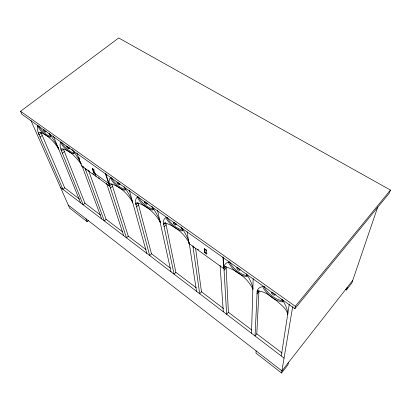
<?xml version="1.0" encoding="UTF-8"?>
<svg xmlns="http://www.w3.org/2000/svg" width="411" height="411" viewBox="0 0 411 411"><rect width="100%" height="100%" fill="white"/><g stroke="black" fill="none" stroke-linecap="round" stroke-linejoin="round"><path stroke-width="0.62" d="M251.506 333.28L253.171 278.581M287.695 314.384L287.679 312.776A41.603 14.611 41.6 0 0 283.292 301.248L281.925 299.203L282.794 301.376L282.336 301.982C274.44 300.523 266.549 294.363 262.932 287.207L263.271 286.642L262.968 286.621A43.232 15.207 40 0 0 257.219 290.793L255.031 335.967L256.798 333.845L258.971 290.634M256.11 350.876L255.991 353.121L281.561 373.024L287.89 364.917L288.301 362.743M166.892 217.362L166.224 217.481L166.152 218.174C169.342 224.118 175.317 229.153 181.826 230.987L182.51 230.689L182.638 229.934L181.688 227.997M252.816 288.923L252.981 287.726M281.268 355.998L289.246 304.361M281.561 373.024L292.637 306.837M294.893 308.702L295.314 306.308L390.45 190.067L118.707 37.976L20.55 111.289L21.922 114.304L294.893 308.702L389.392 193.026L390.45 190.067M287.695 314.091L287.947 312.91M345.338 289.308L346.406 290.017L347.285 287.351M377.724 207.041L351.816 283.087L346.406 290.017M229.78 262.136L228.896 262.141L228.655 262.757C232.174 269.411 239.438 275.632 246.949 276.711L247.283 276.048L246.312 273.849L247.705 275.879A39.954 13.876 43.2 0 1 252.667 287.551L252.847 289.226M352.736 280.384L281.915 370.907L68.308 205.104M258.195 290.608L256.962 292.031L257.538 291.019C264.91 290.829 270.921 296.855 276.685 300.775C280.79 304.7 286.395 308.384 287.721 314.23M256.875 293.968L258.925 291.61M226.05 266.472L228.413 312.268L226.636 314.297L223.317 257.337M38.012 125.602L37.642 126.018A34.108 9.689 49.3 0 0 38.439 133.19L62.934 189.348L64.712 187.837L40.833 132.208M224.072 270.233L226.127 267.998M195.585 248.285L201.467 291.789L199.679 293.726L192.882 245.788M187.128 231.722L188.916 243.487L223.63 268.558L225.608 266.415M206.666 254.034L206.271 250.284L204.359 248.917L204.776 252.673L206.666 254.034L206.985 253.695L205.099 252.339L204.688 248.578M204.776 252.673L205.099 252.339M206.271 250.284L206.594 249.945M188.916 243.487L189.24 243.158C184.364 233.756 174.911 225.629 164.641 222.87L163.686 223.409L163.583 224.642L165.664 222.618L175.857 272.318L174.064 274.173L163.424 223.224A38.238 13.034 44.5 0 1 166.023 217.522L166.224 217.486M193.18 247.884L194.002 247.037M160.146 222.161C155.337 213.319 146.578 205.161 136.678 202.767L135.887 203.388L135.907 204.673L137.993 202.746L151.479 253.793L149.691 255.565L135.64 203.209A37.108 12.315 45.8 0 1 137.408 197.126L138.153 196.9M164.04 226.805L166.106 224.786M76.898 153.139L81.691 166.049L109.413 186.065L111.807 183.943L128.253 236.14L126.465 237.841L105.935 173.971M136.509 206.887L138.579 204.966M88.684 170.817L106.095 219.299L104.312 220.928L85.139 168.459M30.943 120.5L69.608 208.053L87.111 221.673L88.488 220.435M110.456 188.038L112.522 186.204M81.044 163.886C76.05 157.608 69.778 149.758 61.465 148.674L61.075 149.496L61.398 150.904L63.464 149.224L84.938 203.214L83.156 204.781L60.864 149.347A34.694 10.296 48.6 0 1 60.612 142.391L61.064 142.016M108.545 183.388L93.651 172.661L93.975 172.389L92.742 168.854M96.092 176.447L93.734 169.63L94.057 169.353M85.765 170.175L87.004 169.127M81.691 166.049L81.933 165.628M62.333 153.221L64.388 151.546M40.067 137.11L42.107 135.512M41.095 133.164L39.04 134.772L38.639 133.339L38.917 132.465L39.867 132.219C47.835 135.06 54.35 141.733 58.629 148.905M111.021 177.583L110.384 177.865A36.163 11.616 46.9 0 0 109.362 184.282L109.732 185.782L108.704 185.042M247.766 275.796C240.255 274.743 232.975 268.522 229.477 261.869M283.143 301.016C275.252 299.583 267.345 293.423 263.744 286.267M228.896 262.146L228.629 262.146A41.244 14.493 41.6 0 0 224.052 266.898L223.954 268.208L224.349 267.109L225.69 266.775C236.746 270.356 247.864 278.437 252.852 289.067M125.668 189.517C119.632 188.14 114.474 183.085 111.422 177.824M263.276 286.637L264.283 286.703M153.334 209.256C147.066 207.673 141.523 202.623 138.404 197.033M182.643 230.17C176.134 228.357 170.154 223.322 166.979 217.378M50.594 136.534C45.595 134.716 41.48 130.59 38.757 126.095M73.995 153.246C68.843 151.305 64.465 147.148 61.707 142.427M92.547 168.69L93.467 169.296M20.55 111.289L295.314 306.308M93.734 169.63L92.213 168.541L93.651 172.661M93.975 172.389L94.977 173.108M82.524 166.147L84.065 167.262M88.17 170.226L89.197 170.966M92.794 173.56L94.33 174.67M98.44 177.634L99.467 178.374M197.527 249.143L198.564 249.888M64.712 187.837L79.4 199.006M84.938 203.214L100.474 215.025M106.095 219.299L122.447 231.727M128.253 236.14L146.059 249.672M151.479 253.793L170.293 268.095M175.857 272.318L196.253 287.823M201.467 291.789L223.563 308.584M228.413 312.268L251.753 330.012M256.798 333.845L282.018 353.013M60.545 187.524L284.052 358.125M204.627 248.896L205.526 249.585M205.685 249.703L206.589 250.397M71.904 149.311L72.819 150.385M180.861 226.939L181.503 227.709M181.616 227.843L182.926 229.698A37.452 12.412 45.8 0 1 188.819 241.555M73.41 151.14L74.15 152.152A34.437 9.766 49.3 0 1 81.265 164.076M72.711 150.256L74.062 152.486L73.923 153.848C68.247 152.661 63.073 147.528 60.715 142.304M58.706 149.095L57.817 147.189A33.923 9.191 49.8 0 0 50.502 135.296L49.063 133.421L50.666 136.534L50.44 137.058L49.782 137.171C44.681 135.162 39.959 130.955 37.73 125.92M132.661 202.33C127.929 194.002 119.776 185.813 110.24 183.753L109.598 184.452L109.732 185.782M85.914 218.77L87.111 221.673M53.394 136.082L80.659 202.875M106.583 183.414L106.716 183.748M78.897 157.372L79.564 159.175M82.21 166.316L101.697 218.935M132.712 202.515L132.054 200.666A35.7 11.025 47.8 0 0 125.463 188.736L124.03 186.789L125.288 189.024L125.319 189.851L124.846 190.252C118.805 188.695 112.804 183.619 110.533 177.799M106.788 183.974L123.721 235.744M105.216 173.052L109.413 186.065M220.085 265.419L220.096 265.588M160.182 222.341L159.627 220.527A36.502 11.708 46.9 0 0 153.36 208.618L151.926 206.651L153.128 208.886L153.087 209.677L152.512 210.031C146.29 208.264 139.781 203.214 137.582 197.075M129.301 190.216L146.814 253.371M189.183 243.014L189.266 243.333M157.557 210.375L171.048 271.866M58.321 147.508L58.547 148.751M189.142 242.536L196.509 291.301M220.121 265.932L223.291 311.743M222.937 256.808L223.63 268.558M160.043 220.779L160.085 222.017M275.041 294.543A1.927 0.704 40.8 0 1 274.276 294.538M275.082 294.112A1.927 0.704 40.8 0 1 275.113 294.363M238.925 268.743A1.844 0.668 42.5 0 1 239.053 270.284A1.844 0.668 42.5 0 1 236.808 268.131A1.844 0.668 42.5 0 1 238.575 268.409M240.142 269.467A1.844 0.668 42.5 0 1 239.726 269.78M176.334 223.831A1.721 0.596 45.5 0 1 176.165 224.493M147.215 203.101A1.675 0.565 46.7 0 1 146.65 203.666M119.729 183.537A1.634 0.529 47.8 0 1 119.277 184.159M67.368 146.486A1.577 0.468 49.4 0 1 68.837 148.561A1.577 0.468 49.4 0 1 67.229 147.575A1.577 0.468 49.4 0 1 67.116 146.331M68.93 147.21A1.572 0.468 49.4 0 1 68.878 148.237M44.316 130.097A1.552 0.437 50 0 1 45.487 132.065A1.552 0.437 50 0 1 43.787 130.698A1.552 0.437 50 0 1 44.049 129.881M45.929 131.196A1.552 0.437 50 0 1 45.816 131.726M271.959 293.66A1.932 0.704 40.9 0 0 274.553 295.113A1.932 0.704 40.9 0 0 272.786 292.766A1.932 0.704 40.9 0 0 271.959 293.66M173.642 223.358A1.721 0.596 45.5 0 0 175.841 224.93A1.721 0.596 45.5 0 0 174.495 222.752A1.721 0.596 45.5 0 0 173.642 223.358M144.528 202.407A1.675 0.56 46.7 0 0 146.635 204.262A1.675 0.56 46.7 0 0 145.71 202.289A1.675 0.56 46.7 0 0 144.528 202.407M117.197 182.921A1.634 0.529 47.8 0 0 119.221 184.709A1.634 0.529 47.8 0 0 118.229 182.72A1.634 0.529 47.8 0 0 117.197 182.921"/></g></svg>
